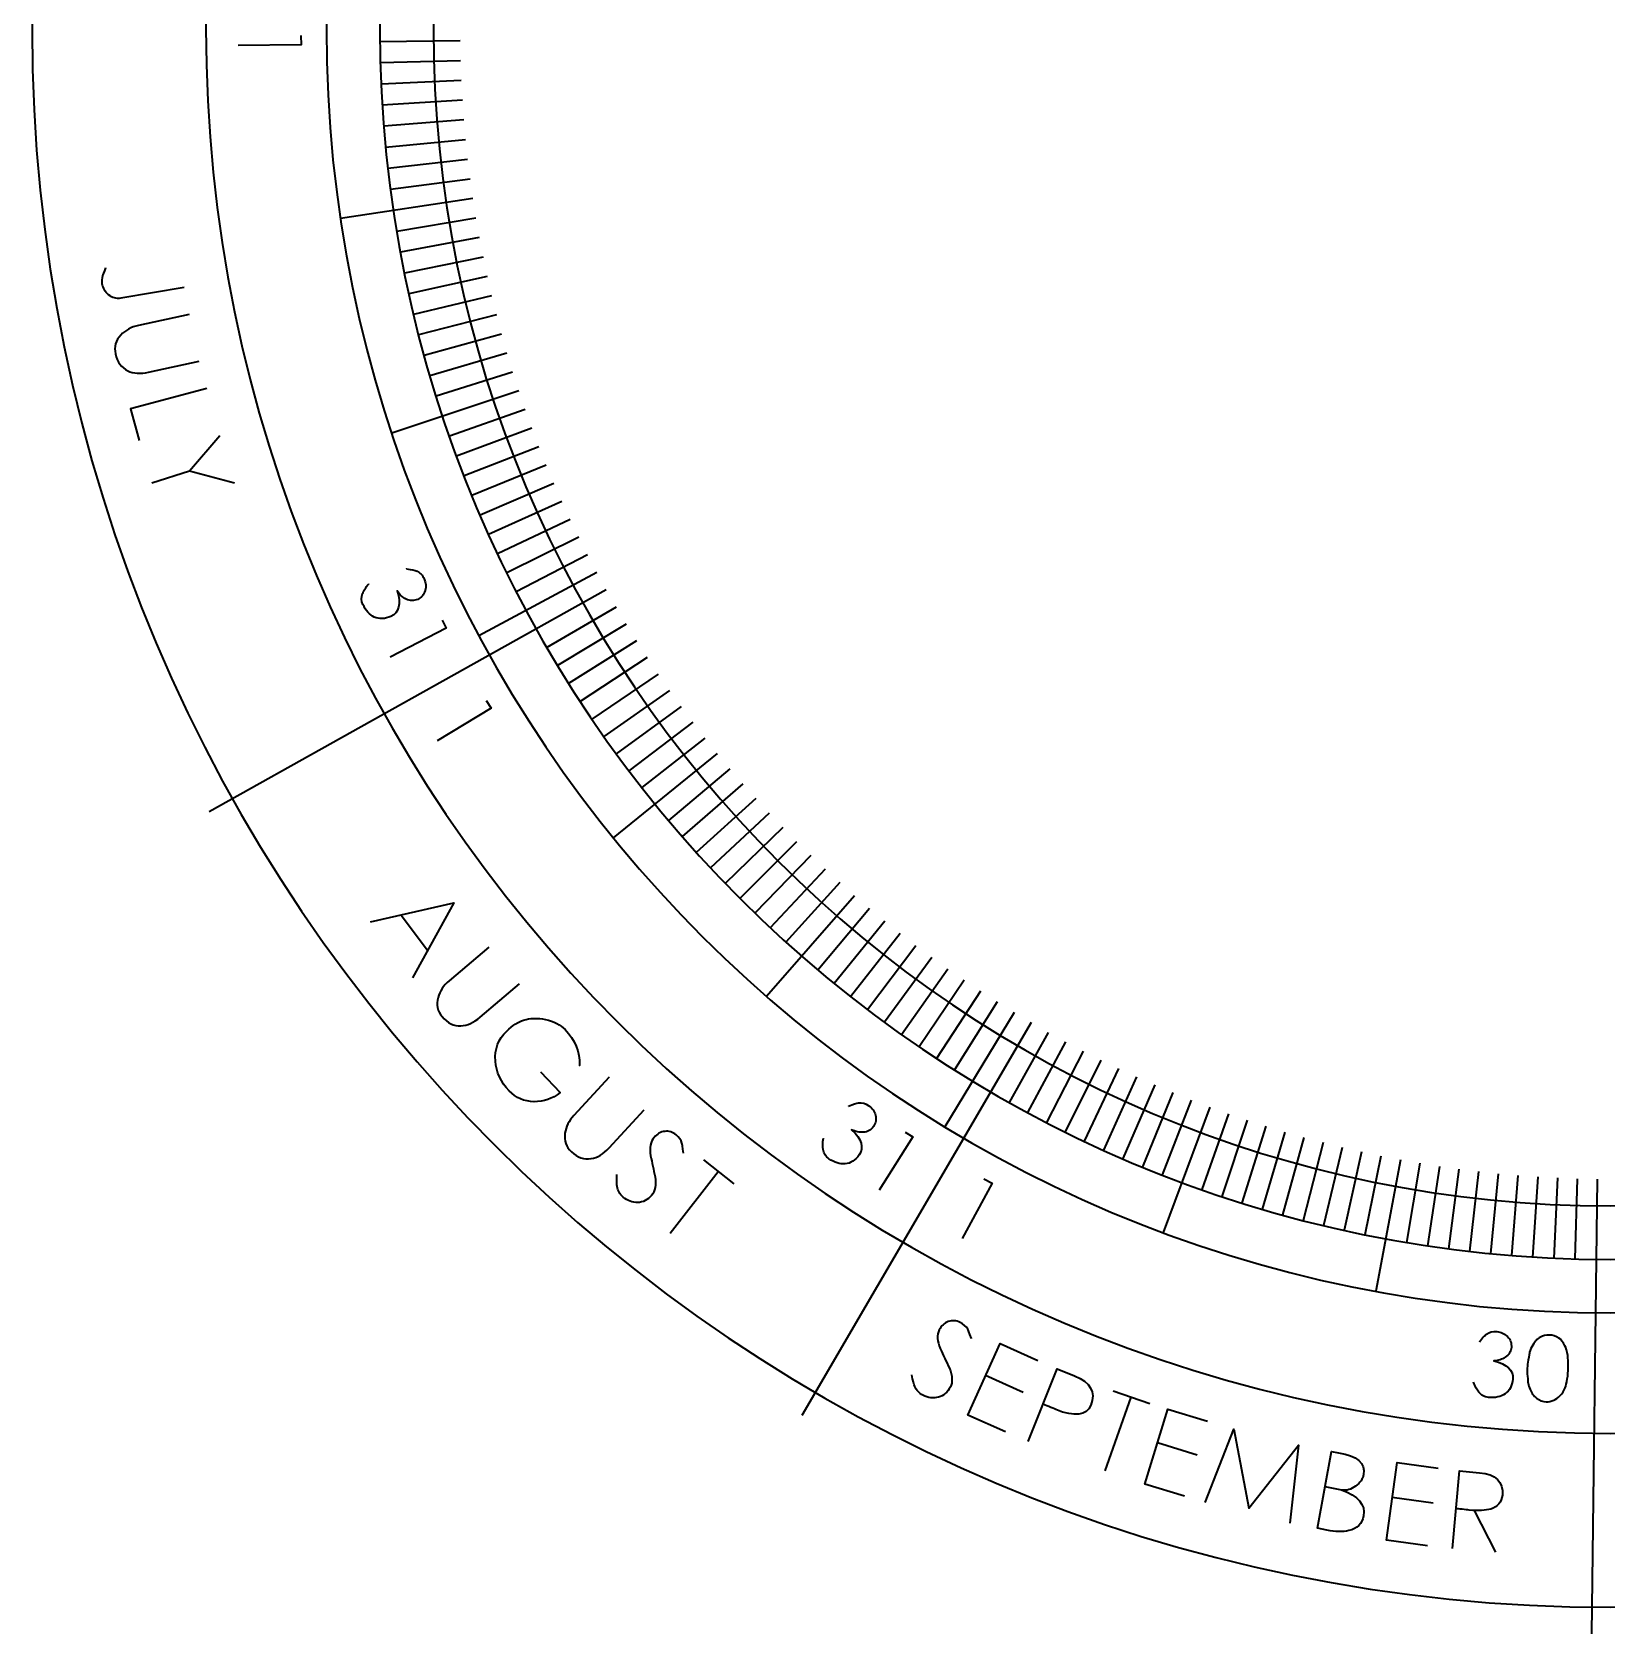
# Model space of a CAD drawing. Header units: inches. Extents: x 1 to 7, y 1 to 7.
# Drawn here: x 1.05 to 3.993, y 1 to 3.994 of the extents above; entities that cross this region are included whole.
import ezdxf

# ---------------------------------------------------------------- set-up
doc = ezdxf.new("R2010")
doc.units = ezdxf.units.IN
doc.header["$MEASUREMENT"] = 0
doc.layers.add('Layer 1', color=7, linetype='Continuous')

# ---------------------------------------------------------------- blocks, each defined once
blk = doc.blocks.new('block 40')
at = {"layer": 'Layer 1', "color": 1, "lineweight": 35, "true_color": 0xff0000}
blk.add_lwpolyline([(1.5525, 3.9871), (1.5527, 3.9699), (1.435, 3.9686)], dxfattribs=at)
blk = doc.blocks.new('block 39')
at = {"layer": 'Layer 1'}
blk.add_blockref('block 40', (0, 0), dxfattribs=at)
blk = doc.blocks.new('block 42')
at = {"layer": 'Layer 1', "color": 1, "lineweight": 35, "true_color": 0xff0000}
blk.add_lwpolyline([(1.8162, 2.8948), (1.8241, 2.8795), (1.7194, 2.8257)], dxfattribs=at)
blk = doc.blocks.new('block 41')
at = {"layer": 'Layer 1'}
blk.add_blockref('block 42', (0, 0), dxfattribs=at)
blk = doc.blocks.new('block 44')
at = {"layer": 'Layer 1', "color": 1, "lineweight": 35, "true_color": 0xff0000}
blk.add_open_spline([(1.7499, 2.9904), (1.7499, 2.9904), (1.7499, 2.9904), (1.7499, 2.9904), (1.7592, 2.9891), (1.7656, 2.9877), (1.7694, 2.986), (1.7694, 2.986), (1.7694, 2.986), (1.7694, 2.986), (1.7694, 2.986), (1.7694, 2.986), (1.7694, 2.986), (1.7752, 2.9833), (1.7797, 2.9785), (1.7829, 2.9716), (1.7829, 2.9716), (1.7829, 2.9716), (1.7829, 2.9716), (1.7829, 2.9716), (1.7829, 2.9716), (1.7829, 2.9716), (1.7862, 2.9645), (1.7867, 2.9573), (1.7846, 2.9499), (1.7846, 2.9499), (1.7846, 2.9499), (1.7846, 2.9499), (1.7846, 2.9499), (1.7846, 2.9499), (1.7846, 2.9499), (1.7823, 2.9422), (1.7777, 2.9368), (1.7707, 2.9335), (1.7707, 2.9335), (1.7707, 2.9335), (1.7707, 2.9335), (1.7707, 2.9335), (1.7707, 2.9335), (1.7707, 2.9335), (1.7636, 2.9302), (1.7564, 2.9304), (1.749, 2.9341), (1.749, 2.9341), (1.749, 2.9341), (1.749, 2.9341), (1.749, 2.9341), (1.749, 2.9341), (1.749, 2.9341), (1.7425, 2.9372), (1.7371, 2.9423), (1.7326, 2.9493), (1.7326, 2.9493), (1.7326, 2.9493), (1.7326, 2.9493), (1.7326, 2.9493), (1.7326, 2.9493), (1.7326, 2.9493), (1.7396, 2.9245), (1.7356, 2.9086), (1.7207, 2.9017), (1.7207, 2.9017), (1.7207, 2.9017), (1.7207, 2.9017), (1.7207, 2.9017), (1.7207, 2.9017), (1.7207, 2.9017), (1.7094, 2.8964), (1.6989, 2.896), (1.6895, 2.9005), (1.6895, 2.9005), (1.6895, 2.9005), (1.6895, 2.9005), (1.6895, 2.9005), (1.6895, 2.9005), (1.6895, 2.9005), (1.6807, 2.9046), (1.6736, 2.9125), (1.6683, 2.924), (1.6683, 2.924), (1.6683, 2.924), (1.6683, 2.924), (1.6683, 2.924), (1.6683, 2.924), (1.6683, 2.924), (1.6652, 2.9305), (1.6651, 2.9374), (1.6678, 2.9447), (1.6678, 2.9447), (1.6678, 2.9447), (1.6678, 2.9447), (1.6678, 2.9447), (1.6678, 2.9447), (1.6678, 2.9447), (1.6697, 2.9495), (1.6734, 2.9555), (1.6791, 2.9626), (1.6791, 2.9626), (1.6791, 2.9626), (1.6791, 2.9626)], degree=3, knots=[0, 0, 0, 0, 1, 1, 1, 2, 2, 2, 3, 3, 3, 4, 4, 4, 5, 5, 5, 6, 6, 6, 7, 7, 7, 8, 8, 8, 9, 9, 9, 10, 10, 10, 11, 11, 11, 12, 12, 12, 13, 13, 13, 14, 14, 14, 15, 15, 15, 16, 16, 16, 17, 17, 17, 18, 18, 18, 19, 19, 19, 20, 20, 20, 21, 21, 21, 22, 22, 22, 23, 23, 23, 24, 24, 24, 25, 25, 25, 26, 26, 26, 27, 27, 27, 28, 28, 28, 29, 29, 29, 30, 30, 30, 31, 31, 31, 32, 32, 32, 33, 33, 33, 33], dxfattribs=at)
blk = doc.blocks.new('block 43')
at = {"layer": 'Layer 1'}
blk.add_blockref('block 44', (0, 0), dxfattribs=at)
blk = doc.blocks.new('block 46')
at = {"layer": 'Layer 1', "color": 1, "lineweight": 35, "true_color": 0xff0000}
blk.add_lwpolyline([(1.8989, 2.7447), (1.9078, 2.73), (1.8071, 2.669)], dxfattribs=at)
blk = doc.blocks.new('block 45')
at = {"layer": 'Layer 1'}
blk.add_blockref('block 46', (0, 0), dxfattribs=at)
blk = doc.blocks.new('block 48')
at = {"layer": 'Layer 1', "color": 1, "lineweight": 35, "true_color": 0xff0000}
blk.add_lwpolyline([(2.6813, 1.9381), (2.6958, 1.9289), (2.633, 1.8294)], dxfattribs=at)
blk = doc.blocks.new('block 47')
at = {"layer": 'Layer 1'}
blk.add_blockref('block 48', (0, 0), dxfattribs=at)
blk = doc.blocks.new('block 50')
at = {"layer": 'Layer 1', "color": 1, "lineweight": 35, "true_color": 0xff0000}
blk.add_open_spline([(2.5756, 1.9867), (2.5756, 1.9867), (2.5756, 1.9867), (2.5756, 1.9867), (2.5842, 1.9904), (2.5905, 1.9924), (2.5946, 1.9928), (2.5946, 1.9928), (2.5946, 1.9928), (2.5946, 1.9928), (2.5946, 1.9928), (2.5946, 1.9928), (2.5946, 1.9928), (2.601, 1.9935), (2.6073, 1.9916), (2.6136, 1.9873), (2.6136, 1.9873), (2.6136, 1.9873), (2.6136, 1.9873), (2.6136, 1.9873), (2.6136, 1.9873), (2.6136, 1.9873), (2.62, 1.9829), (2.6242, 1.9769), (2.626, 1.9694), (2.626, 1.9694), (2.626, 1.9694), (2.626, 1.9694), (2.626, 1.9694), (2.626, 1.9694), (2.626, 1.9694), (2.628, 1.9617), (2.6268, 1.9546), (2.6224, 1.9483), (2.6224, 1.9483), (2.6224, 1.9483), (2.6224, 1.9483), (2.6224, 1.9483), (2.6224, 1.9483), (2.6224, 1.9483), (2.618, 1.9419), (2.6117, 1.9384), (2.6035, 1.9378), (2.6035, 1.9378), (2.6035, 1.9378), (2.6035, 1.9378), (2.6035, 1.9378), (2.6035, 1.9378), (2.6035, 1.9378), (2.5963, 1.9372), (2.589, 1.9387), (2.5816, 1.9425), (2.5816, 1.9425), (2.5816, 1.9425), (2.5816, 1.9425), (2.5816, 1.9425), (2.5816, 1.9425), (2.5816, 1.9425), (2.6003, 1.9247), (2.6049, 1.909), (2.5956, 1.8955), (2.5956, 1.8955), (2.5956, 1.8955), (2.5956, 1.8955), (2.5956, 1.8955), (2.5956, 1.8955), (2.5956, 1.8955), (2.5885, 1.8852), (2.5797, 1.8795), (2.5693, 1.8786), (2.5693, 1.8786), (2.5693, 1.8786), (2.5693, 1.8786), (2.5693, 1.8786), (2.5693, 1.8786), (2.5693, 1.8786), (2.5596, 1.8777), (2.5495, 1.8808), (2.5391, 1.888), (2.5391, 1.888), (2.5391, 1.888), (2.5391, 1.888), (2.5391, 1.888), (2.5391, 1.888), (2.5391, 1.888), (2.5331, 1.8921), (2.5295, 1.898), (2.5282, 1.9056), (2.5282, 1.9056), (2.5282, 1.9056), (2.5282, 1.9056), (2.5282, 1.9056), (2.5282, 1.9056), (2.5282, 1.9056), (2.5273, 1.9107), (2.5275, 1.9178), (2.5287, 1.9268), (2.5287, 1.9268), (2.5287, 1.9268), (2.5287, 1.9268)], degree=3, knots=[0, 0, 0, 0, 1, 1, 1, 2, 2, 2, 3, 3, 3, 4, 4, 4, 5, 5, 5, 6, 6, 6, 7, 7, 7, 8, 8, 8, 9, 9, 9, 10, 10, 10, 11, 11, 11, 12, 12, 12, 13, 13, 13, 14, 14, 14, 15, 15, 15, 16, 16, 16, 17, 17, 17, 18, 18, 18, 19, 19, 19, 20, 20, 20, 21, 21, 21, 22, 22, 22, 23, 23, 23, 24, 24, 24, 25, 25, 25, 26, 26, 26, 27, 27, 27, 28, 28, 28, 29, 29, 29, 30, 30, 30, 31, 31, 31, 32, 32, 32, 33, 33, 33, 33], dxfattribs=at)
blk = doc.blocks.new('block 49')
at = {"layer": 'Layer 1'}
blk.add_blockref('block 50', (0, 0), dxfattribs=at)
blk = doc.blocks.new('block 52')
at = {"layer": 'Layer 1', "color": 1, "lineweight": 35, "true_color": 0xff0000}
blk.add_lwpolyline([(2.8288, 1.8509), (2.844, 1.8427), (2.7883, 1.739)], dxfattribs=at)
blk = doc.blocks.new('block 51')
at = {"layer": 'Layer 1'}
blk.add_blockref('block 52', (0, 0), dxfattribs=at)
blk = doc.blocks.new('block 54')
at = {"layer": 'Layer 1', "color": 1, "lineweight": 35, "true_color": 0xff0000}
blk.add_open_spline([(3.8611, 1.4411), (3.8611, 1.4411), (3.8611, 1.4411), (3.8611, 1.4411), (3.8566, 1.4443), (3.8527, 1.4496), (3.8492, 1.457), (3.8492, 1.457), (3.8492, 1.457), (3.8492, 1.457), (3.8492, 1.457), (3.8492, 1.457), (3.8492, 1.457), (3.8474, 1.4609), (3.8461, 1.4649), (3.8456, 1.4691), (3.8456, 1.4691), (3.8456, 1.4691), (3.8456, 1.4691), (3.8456, 1.4691), (3.8456, 1.4691), (3.8456, 1.4691), (3.8454, 1.4698), (3.8451, 1.4741), (3.8444, 1.4819), (3.8444, 1.4819), (3.8444, 1.4819), (3.8444, 1.4819), (3.8444, 1.4819), (3.8444, 1.4819), (3.8444, 1.4819), (3.8436, 1.4918), (3.8441, 1.5018), (3.8458, 1.5119), (3.8458, 1.5119), (3.8458, 1.5119), (3.8458, 1.5119), (3.8458, 1.5119), (3.8458, 1.5119), (3.8458, 1.5119), (3.8473, 1.5205), (3.8483, 1.5254), (3.8485, 1.5266), (3.8485, 1.5266), (3.8485, 1.5266), (3.8485, 1.5266), (3.8485, 1.5266), (3.8485, 1.5266), (3.8485, 1.5266), (3.8498, 1.5314), (3.8517, 1.5359), (3.8545, 1.5401), (3.8545, 1.5401), (3.8545, 1.5401), (3.8545, 1.5401), (3.8545, 1.5401), (3.8545, 1.5401), (3.8545, 1.5401), (3.8571, 1.5442), (3.8591, 1.547), (3.8604, 1.5486), (3.8604, 1.5486), (3.8604, 1.5486), (3.8604, 1.5486), (3.8604, 1.5486), (3.8604, 1.5486), (3.8604, 1.5486), (3.8627, 1.5511), (3.8654, 1.5532), (3.8685, 1.5548), (3.8685, 1.5548), (3.8685, 1.5548), (3.8685, 1.5548), (3.8685, 1.5548), (3.8685, 1.5548), (3.8685, 1.5548), (3.8735, 1.5574), (3.8789, 1.5587), (3.8846, 1.5587), (3.8846, 1.5587), (3.8846, 1.5587), (3.8846, 1.5587), (3.8846, 1.5587), (3.8846, 1.5587), (3.8846, 1.5587), (3.8916, 1.5586), (3.8978, 1.5568), (3.9031, 1.5532), (3.9031, 1.5532), (3.9031, 1.5532), (3.9031, 1.5532), (3.9031, 1.5532), (3.9031, 1.5532), (3.9031, 1.5532), (3.907, 1.5505), (3.9108, 1.5456), (3.9144, 1.5386), (3.9144, 1.5386), (3.9144, 1.5386), (3.9144, 1.5386), (3.9144, 1.5386), (3.9144, 1.5386), (3.9144, 1.5386), (3.9164, 1.5347), (3.9181, 1.5286), (3.9196, 1.5204), (3.9196, 1.5204), (3.9196, 1.5204), (3.9196, 1.5204), (3.9196, 1.5204), (3.9196, 1.5204), (3.9196, 1.5204), (3.9204, 1.5157), (3.9207, 1.5085), (3.9206, 1.499), (3.9206, 1.499), (3.9206, 1.499), (3.9206, 1.499), (3.9206, 1.499), (3.9206, 1.499), (3.9206, 1.499), (3.9205, 1.4902), (3.9199, 1.4829), (3.9189, 1.4771), (3.9189, 1.4771), (3.9189, 1.4771), (3.9189, 1.4771), (3.9189, 1.4771), (3.9189, 1.4771), (3.9189, 1.4771), (3.9175, 1.4693), (3.9162, 1.4636), (3.9149, 1.4602), (3.9149, 1.4602), (3.9149, 1.4602), (3.9149, 1.4602), (3.9149, 1.4602), (3.9149, 1.4602), (3.9149, 1.4602), (3.9129, 1.455), (3.9098, 1.4501), (3.9054, 1.4457), (3.9054, 1.4457), (3.9054, 1.4457), (3.9054, 1.4457), (3.9054, 1.4457), (3.9054, 1.4457), (3.9054, 1.4457), (3.9013, 1.4415), (3.8974, 1.4385), (3.8937, 1.4369), (3.8937, 1.4369), (3.8937, 1.4369), (3.8937, 1.4369), (3.8937, 1.4369), (3.8937, 1.4369), (3.8937, 1.4369), (3.8888, 1.4348), (3.8841, 1.4338), (3.8794, 1.434), (3.8794, 1.434), (3.8794, 1.434), (3.8794, 1.434), (3.8794, 1.434), (3.8794, 1.434), (3.8794, 1.434), (3.8734, 1.4343), (3.8673, 1.4367), (3.8611, 1.4411)], degree=3, knots=[0, 0, 0, 0, 1, 1, 1, 2, 2, 2, 3, 3, 3, 4, 4, 4, 5, 5, 5, 6, 6, 6, 7, 7, 7, 8, 8, 8, 9, 9, 9, 10, 10, 10, 11, 11, 11, 12, 12, 12, 13, 13, 13, 14, 14, 14, 15, 15, 15, 16, 16, 16, 17, 17, 17, 18, 18, 18, 19, 19, 19, 20, 20, 20, 21, 21, 21, 22, 22, 22, 23, 23, 23, 24, 24, 24, 25, 25, 25, 26, 26, 26, 27, 27, 27, 28, 28, 28, 29, 29, 29, 30, 30, 30, 31, 31, 31, 32, 32, 32, 33, 33, 33, 34, 34, 34, 35, 35, 35, 36, 36, 36, 37, 37, 37, 38, 38, 38, 39, 39, 39, 40, 40, 40, 41, 41, 41, 42, 42, 42, 43, 43, 43, 44, 44, 44, 45, 45, 45, 46, 46, 46, 47, 47, 47, 48, 48, 48, 49, 49, 49, 50, 50, 50, 51, 51, 51, 52, 52, 52, 53, 53, 53, 54, 54, 54, 55, 55, 55, 56, 56, 56, 56], dxfattribs=at)
blk = doc.blocks.new('block 53')
at = {"layer": 'Layer 1'}
blk.add_blockref('block 54', (0, 0), dxfattribs=at)
blk = doc.blocks.new('block 56')
at = {"layer": 'Layer 1', "color": 1, "lineweight": 35, "true_color": 0xff0000}
blk.add_open_spline([(3.7547, 1.546), (3.7547, 1.546), (3.7547, 1.546), (3.7547, 1.546), (3.7603, 1.5534), (3.7648, 1.5583), (3.7682, 1.5607), (3.7682, 1.5607), (3.7682, 1.5607), (3.7682, 1.5607), (3.7682, 1.5607), (3.7682, 1.5607), (3.7682, 1.5607), (3.7734, 1.5644), (3.7798, 1.566), (3.7874, 1.5653), (3.7874, 1.5653), (3.7874, 1.5653), (3.7874, 1.5653), (3.7874, 1.5653), (3.7874, 1.5653), (3.7874, 1.5653), (3.7951, 1.5646), (3.8017, 1.5615), (3.807, 1.5559), (3.807, 1.5559), (3.807, 1.5559), (3.807, 1.5559), (3.807, 1.5559), (3.807, 1.5559), (3.807, 1.5559), (3.8125, 1.5501), (3.815, 1.5434), (3.8143, 1.5357), (3.8143, 1.5357), (3.8143, 1.5357), (3.8143, 1.5357), (3.8143, 1.5357), (3.8143, 1.5357), (3.8143, 1.5357), (3.8136, 1.528), (3.8099, 1.5218), (3.803, 1.5172), (3.803, 1.5172), (3.803, 1.5172), (3.803, 1.5172), (3.803, 1.5172), (3.803, 1.5172), (3.803, 1.5172), (3.7971, 1.5131), (3.79, 1.5109), (3.7817, 1.5106), (3.7817, 1.5106), (3.7817, 1.5106), (3.7817, 1.5106), (3.7817, 1.5106), (3.7817, 1.5106), (3.7817, 1.5106), (3.8067, 1.5043), (3.8184, 1.4929), (3.817, 1.4765), (3.817, 1.4765), (3.817, 1.4765), (3.817, 1.4765), (3.817, 1.4765), (3.817, 1.4765), (3.817, 1.4765), (3.8159, 1.464), (3.8111, 1.4548), (3.8025, 1.4488), (3.8025, 1.4488), (3.8025, 1.4488), (3.8025, 1.4488), (3.8025, 1.4488), (3.8025, 1.4488), (3.8025, 1.4488), (3.7945, 1.4433), (3.7842, 1.4411), (3.7715, 1.4422), (3.7715, 1.4422), (3.7715, 1.4422), (3.7715, 1.4422), (3.7715, 1.4422), (3.7715, 1.4422), (3.7715, 1.4422), (3.7643, 1.4428), (3.7583, 1.4461), (3.7534, 1.4521), (3.7534, 1.4521), (3.7534, 1.4521), (3.7534, 1.4521), (3.7534, 1.4521), (3.7534, 1.4521), (3.7534, 1.4521), (3.7501, 1.4561), (3.7468, 1.4623), (3.7434, 1.4708), (3.7434, 1.4708), (3.7434, 1.4708), (3.7434, 1.4708)], degree=3, knots=[0, 0, 0, 0, 1, 1, 1, 2, 2, 2, 3, 3, 3, 4, 4, 4, 5, 5, 5, 6, 6, 6, 7, 7, 7, 8, 8, 8, 9, 9, 9, 10, 10, 10, 11, 11, 11, 12, 12, 12, 13, 13, 13, 14, 14, 14, 15, 15, 15, 16, 16, 16, 17, 17, 17, 18, 18, 18, 19, 19, 19, 20, 20, 20, 21, 21, 21, 22, 22, 22, 23, 23, 23, 24, 24, 24, 25, 25, 25, 26, 26, 26, 27, 27, 27, 28, 28, 28, 29, 29, 29, 30, 30, 30, 31, 31, 31, 32, 32, 32, 33, 33, 33, 33], dxfattribs=at)
blk = doc.blocks.new('block 55')
at = {"layer": 'Layer 1'}
blk.add_blockref('block 56', (0, 0), dxfattribs=at)
blk = doc.blocks.new('block 140')
at = {"layer": 'Layer 1', "color": 1, "lineweight": 35, "true_color": 0xff0000}
blk.add_open_spline([(1.334, 3.5164), (1.334, 3.5164), (1.216, 3.4963), (1.216, 3.4963), (1.216, 3.4963), (1.216, 3.4963), (1.216, 3.4963), (1.2075, 3.4948), (1.1999, 3.4969), (1.1931, 3.5026), (1.1931, 3.5026), (1.1931, 3.5026), (1.1931, 3.5026), (1.1931, 3.5026), (1.1931, 3.5026), (1.1931, 3.5026), (1.1867, 3.5079), (1.1828, 3.5148), (1.1813, 3.5232), (1.1813, 3.5232), (1.1813, 3.5232), (1.1813, 3.5232), (1.1813, 3.5232), (1.1813, 3.5232), (1.1813, 3.5232), (1.1805, 3.5279), (1.1809, 3.533), (1.1826, 3.5385), (1.1826, 3.5385), (1.1826, 3.5385), (1.1826, 3.5385), (1.1826, 3.5385), (1.1826, 3.5385), (1.1826, 3.5385), (1.1829, 3.5396), (1.1847, 3.5444), (1.188, 3.553), (1.188, 3.553), (1.188, 3.553), (1.188, 3.553)], degree=3, knots=[0, 0, 0, 0, 1, 1, 1, 2, 2, 2, 3, 3, 3, 4, 4, 4, 5, 5, 5, 6, 6, 6, 7, 7, 7, 8, 8, 8, 9, 9, 9, 10, 10, 10, 11, 11, 11, 12, 12, 12, 13, 13, 13, 13], dxfattribs=at)
blk = doc.blocks.new('block 139')
at = {"layer": 'Layer 1'}
blk.add_blockref('block 140', (0, 0), dxfattribs=at)
blk = doc.blocks.new('block 142')
at = {"layer": 'Layer 1', "color": 1, "lineweight": 35, "true_color": 0xff0000}
blk.add_open_spline([(1.3434, 3.4658), (1.3434, 3.4658), (1.2488, 3.4452), (1.2488, 3.4452), (1.2488, 3.4452), (1.2488, 3.4452), (1.2488, 3.4452), (1.2351, 3.4422), (1.2241, 3.4363), (1.2158, 3.4274), (1.2158, 3.4274), (1.2158, 3.4274), (1.2158, 3.4274), (1.2158, 3.4274), (1.2158, 3.4274), (1.2158, 3.4274), (1.2063, 3.4173), (1.203, 3.4055), (1.2059, 3.3921), (1.2059, 3.3921), (1.2059, 3.3921), (1.2059, 3.3921), (1.2059, 3.3921), (1.2059, 3.3921), (1.2059, 3.3921), (1.2092, 3.3769), (1.2168, 3.3664), (1.2288, 3.3606), (1.2288, 3.3606), (1.2288, 3.3606), (1.2288, 3.3606), (1.2288, 3.3606), (1.2288, 3.3606), (1.2288, 3.3606), (1.2395, 3.3554), (1.2526, 3.3545), (1.2679, 3.3578), (1.2679, 3.3578), (1.2679, 3.3578), (1.2679, 3.3578), (1.2679, 3.3578), (1.3625, 3.3785), (1.3625, 3.3785)], degree=3, knots=[0, 0, 0, 0, 1, 1, 1, 2, 2, 2, 3, 3, 3, 4, 4, 4, 5, 5, 5, 6, 6, 6, 7, 7, 7, 8, 8, 8, 9, 9, 9, 10, 10, 10, 11, 11, 11, 12, 12, 12, 13, 13, 13, 14, 14, 14, 14], dxfattribs=at)
blk = doc.blocks.new('block 141')
at = {"layer": 'Layer 1'}
blk.add_blockref('block 142', (0, 0), dxfattribs=at)
blk = doc.blocks.new('block 144')
at = {"layer": 'Layer 1', "color": 1, "lineweight": 35, "true_color": 0xff0000}
blk.add_lwpolyline([(1.3767, 3.3275), (1.2342, 3.2896), (1.2501, 3.2304)], dxfattribs=at)
blk = doc.blocks.new('block 143')
at = {"layer": 'Layer 1'}
blk.add_blockref('block 144', (0, 0), dxfattribs=at)
blk = doc.blocks.new('block 146')
at = {"layer": 'Layer 1', "color": 1, "lineweight": 35, "true_color": 0xff0000}
for points in [[(1.4007, 3.2391), (1.3445, 3.1727), (1.2738, 3.1507)], [(1.4282, 3.1507), (1.3445, 3.1727)]]:
    blk.add_lwpolyline(points, dxfattribs=at)
blk = doc.blocks.new('block 145')
at = {"layer": 'Layer 1'}
blk.add_blockref('block 146', (0, 0), dxfattribs=at)
blk = doc.blocks.new('block 148')
at = {"layer": 'Layer 1', "color": 1, "lineweight": 35, "true_color": 0xff0000}
for points in [[(1.6825, 2.3306), (1.8381, 2.3665), (1.7611, 2.2265)], [(1.7396, 2.3434), (1.789, 2.2777)]]:
    blk.add_lwpolyline(points, dxfattribs=at)
blk = doc.blocks.new('block 147')
at = {"layer": 'Layer 1'}
blk.add_blockref('block 148', (0, 0), dxfattribs=at)
blk = doc.blocks.new('block 150')
at = {"layer": 'Layer 1', "color": 1, "lineweight": 35, "true_color": 0xff0000}
blk.add_open_spline([(1.9034, 2.2833), (1.9034, 2.2833), (1.8295, 2.2207), (1.8295, 2.2207), (1.8295, 2.2207), (1.8295, 2.2207), (1.8295, 2.2207), (1.8188, 2.2117), (1.8119, 2.2013), (1.8087, 2.1896), (1.8087, 2.1896), (1.8087, 2.1896), (1.8087, 2.1896), (1.8087, 2.1896), (1.8087, 2.1896), (1.8087, 2.1896), (1.805, 2.1761), (1.8076, 2.1642), (1.8164, 2.1538), (1.8164, 2.1538), (1.8164, 2.1538), (1.8164, 2.1538), (1.8164, 2.1538), (1.8164, 2.1538), (1.8164, 2.1538), (1.8265, 2.1419), (1.8382, 2.1362), (1.8514, 2.1366), (1.8514, 2.1366), (1.8514, 2.1366), (1.8514, 2.1366), (1.8514, 2.1366), (1.8514, 2.1366), (1.8514, 2.1366), (1.8634, 2.1371), (1.8753, 2.1424), (1.8873, 2.1525), (1.8873, 2.1525), (1.8873, 2.1525), (1.8873, 2.1525), (1.8873, 2.1525), (1.9612, 2.215), (1.9612, 2.215)], degree=3, knots=[0, 0, 0, 0, 1, 1, 1, 2, 2, 2, 3, 3, 3, 4, 4, 4, 5, 5, 5, 6, 6, 6, 7, 7, 7, 8, 8, 8, 9, 9, 9, 10, 10, 10, 11, 11, 11, 12, 12, 12, 13, 13, 13, 14, 14, 14, 14], dxfattribs=at)
blk = doc.blocks.new('block 149')
at = {"layer": 'Layer 1'}
blk.add_blockref('block 150', (0, 0), dxfattribs=at)
blk = doc.blocks.new('block 152')
at = {"layer": 'Layer 1', "color": 1, "lineweight": 35, "true_color": 0xff0000}
blk.add_open_spline([(1.9999, 2.0503), (1.9999, 2.0503), (2.0368, 2.0117), (2.0368, 2.0117), (2.0368, 2.0117), (2.0368, 2.0117), (2.0368, 2.0117), (2.0221, 2.0001), (2.0059, 1.9945), (1.9882, 1.9947), (1.9882, 1.9947), (1.9882, 1.9947), (1.9882, 1.9947), (1.9882, 1.9947), (1.9882, 1.9947), (1.9882, 1.9947), (1.9698, 1.995), (1.9542, 2.0018), (1.9414, 2.0152), (1.9414, 2.0152), (1.9414, 2.0152), (1.9414, 2.0152), (1.9414, 2.0152), (1.9414, 2.0152), (1.9414, 2.0152), (1.926, 2.0313), (1.9175, 2.0498), (1.9159, 2.0708), (1.9159, 2.0708), (1.9159, 2.0708), (1.9159, 2.0708), (1.9159, 2.0708), (1.9159, 2.0708), (1.9159, 2.0708), (1.9143, 2.0931), (1.9214, 2.1118), (1.9371, 2.1268), (1.9371, 2.1268), (1.9371, 2.1268), (1.9371, 2.1268), (1.9371, 2.1268), (1.9371, 2.1268), (1.9371, 2.1268), (1.9479, 2.1372), (1.9584, 2.144), (1.9684, 2.1472), (1.9684, 2.1472), (1.9684, 2.1472), (1.9684, 2.1472), (1.9684, 2.1472), (1.9684, 2.1472), (1.9684, 2.1472), (1.9809, 2.1512), (1.9947, 2.1517), (2.0097, 2.1484), (2.0097, 2.1484), (2.0097, 2.1484), (2.0097, 2.1484), (2.0097, 2.1484), (2.0097, 2.1484), (2.0097, 2.1484), (2.0251, 2.1451), (2.0373, 2.1388), (2.0461, 2.1296), (2.0461, 2.1296), (2.0461, 2.1296), (2.0461, 2.1296), (2.0461, 2.1296), (2.0461, 2.1296), (2.0461, 2.1296), (2.0644, 2.1105), (2.0735, 2.0882), (2.0733, 2.0627), (2.0733, 2.0627), (2.0733, 2.0627), (2.0733, 2.0627)], degree=3, knots=[0, 0, 0, 0, 1, 1, 1, 2, 2, 2, 3, 3, 3, 4, 4, 4, 5, 5, 5, 6, 6, 6, 7, 7, 7, 8, 8, 8, 9, 9, 9, 10, 10, 10, 11, 11, 11, 12, 12, 12, 13, 13, 13, 14, 14, 14, 15, 15, 15, 16, 16, 16, 17, 17, 17, 18, 18, 18, 19, 19, 19, 20, 20, 20, 21, 21, 21, 22, 22, 22, 23, 23, 23, 24, 24, 24, 25, 25, 25, 25], dxfattribs=at)
blk = doc.blocks.new('block 151')
at = {"layer": 'Layer 1'}
blk.add_blockref('block 152', (0, 0), dxfattribs=at)
blk = doc.blocks.new('block 154')
at = {"layer": 'Layer 1', "color": 1, "lineweight": 35, "true_color": 0xff0000}
blk.add_open_spline([(2.1284, 2.0404), (2.1284, 2.0404), (2.0627, 1.9693), (2.0627, 1.9693), (2.0627, 1.9693), (2.0627, 1.9693), (2.0627, 1.9693), (2.0532, 1.959), (2.0476, 1.9478), (2.0459, 1.9358), (2.0459, 1.9358), (2.0459, 1.9358), (2.0459, 1.9358), (2.0459, 1.9358), (2.0459, 1.9358), (2.0459, 1.9358), (2.0439, 1.922), (2.0479, 1.9105), (2.0579, 1.9012), (2.0579, 1.9012), (2.0579, 1.9012), (2.0579, 1.9012), (2.0579, 1.9012), (2.0579, 1.9012), (2.0579, 1.9012), (2.0693, 1.8907), (2.0816, 1.8864), (2.0947, 1.8885), (2.0947, 1.8885), (2.0947, 1.8885), (2.0947, 1.8885), (2.0947, 1.8885), (2.0947, 1.8885), (2.0947, 1.8885), (2.1065, 1.8904), (2.1178, 1.8971), (2.1284, 1.9086), (2.1284, 1.9086), (2.1284, 1.9086), (2.1284, 1.9086), (2.1284, 1.9086), (2.1941, 1.9797), (2.1941, 1.9797)], degree=3, knots=[0, 0, 0, 0, 1, 1, 1, 2, 2, 2, 3, 3, 3, 4, 4, 4, 5, 5, 5, 6, 6, 6, 7, 7, 7, 8, 8, 8, 9, 9, 9, 10, 10, 10, 11, 11, 11, 12, 12, 12, 13, 13, 13, 14, 14, 14, 14], dxfattribs=at)
blk = doc.blocks.new('block 153')
at = {"layer": 'Layer 1'}
blk.add_blockref('block 154', (0, 0), dxfattribs=at)
blk = doc.blocks.new('block 156')
at = {"layer": 'Layer 1', "color": 1, "lineweight": 35, "true_color": 0xff0000}
blk.add_open_spline([(2.2675, 1.8987), (2.2675, 1.8987), (2.2675, 1.8987), (2.2675, 1.8987), (2.2657, 1.9103), (2.2647, 1.9165), (2.2645, 1.9172), (2.2645, 1.9172), (2.2645, 1.9172), (2.2645, 1.9172), (2.2645, 1.9172), (2.2645, 1.9172), (2.2645, 1.9172), (2.2628, 1.9229), (2.2593, 1.928), (2.2538, 1.9326), (2.2538, 1.9326), (2.2538, 1.9326), (2.2538, 1.9326), (2.2538, 1.9326), (2.2538, 1.9326), (2.2538, 1.9326), (2.2473, 1.9381), (2.2402, 1.9404), (2.2324, 1.9394), (2.2324, 1.9394), (2.2324, 1.9394), (2.2324, 1.9394), (2.2324, 1.9394), (2.2324, 1.9394), (2.2324, 1.9394), (2.2246, 1.9385), (2.218, 1.9347), (2.2124, 1.9282), (2.2124, 1.9282), (2.2124, 1.9282), (2.2124, 1.9282), (2.2124, 1.9282), (2.2124, 1.9282), (2.2124, 1.9282), (2.2058, 1.9203), (2.2037, 1.9089), (2.206, 1.8939), (2.206, 1.8939), (2.206, 1.8939), (2.206, 1.8939), (2.206, 1.8939), (2.206, 1.8939), (2.206, 1.8939), (2.2088, 1.8807), (2.2115, 1.8675), (2.2143, 1.8542), (2.2143, 1.8542), (2.2143, 1.8542), (2.2143, 1.8542), (2.2143, 1.8542), (2.2143, 1.8542), (2.2143, 1.8542), (2.2166, 1.8392), (2.2144, 1.8277), (2.2077, 1.8198), (2.2077, 1.8198), (2.2077, 1.8198), (2.2077, 1.8198), (2.2077, 1.8198), (2.2077, 1.8198), (2.2077, 1.8198), (2.2005, 1.8112), (2.1918, 1.8067), (2.1817, 1.8064), (2.1817, 1.8064), (2.1817, 1.8064), (2.1817, 1.8064), (2.1817, 1.8064), (2.1817, 1.8064), (2.1817, 1.8064), (2.1721, 1.8061), (2.163, 1.8095), (2.1544, 1.8167), (2.1544, 1.8167), (2.1544, 1.8167), (2.1544, 1.8167), (2.1544, 1.8167), (2.1544, 1.8167), (2.1544, 1.8167), (2.1483, 1.8219), (2.1446, 1.8284), (2.1432, 1.8362), (2.1432, 1.8362), (2.1432, 1.8362), (2.1432, 1.8362), (2.1432, 1.8362), (2.1432, 1.8362), (2.1432, 1.8362), (2.1427, 1.8397), (2.1426, 1.8473), (2.1429, 1.8589), (2.1429, 1.8589), (2.1429, 1.8589), (2.1429, 1.8589)], degree=3, knots=[0, 0, 0, 0, 1, 1, 1, 2, 2, 2, 3, 3, 3, 4, 4, 4, 5, 5, 5, 6, 6, 6, 7, 7, 7, 8, 8, 8, 9, 9, 9, 10, 10, 10, 11, 11, 11, 12, 12, 12, 13, 13, 13, 14, 14, 14, 15, 15, 15, 16, 16, 16, 17, 17, 17, 18, 18, 18, 19, 19, 19, 20, 20, 20, 21, 21, 21, 22, 22, 22, 23, 23, 23, 24, 24, 24, 25, 25, 25, 26, 26, 26, 27, 27, 27, 28, 28, 28, 29, 29, 29, 30, 30, 30, 31, 31, 31, 32, 32, 32, 33, 33, 33, 33], dxfattribs=at)
blk = doc.blocks.new('block 155')
at = {"layer": 'Layer 1'}
blk.add_blockref('block 156', (0, 0), dxfattribs=at)
blk = doc.blocks.new('block 158')
at = {"layer": 'Layer 1', "color": 1, "lineweight": 35, "true_color": 0xff0000}
for points in [[(2.3045, 1.8861), (2.3616, 1.8415)], [(2.2426, 1.7494), (2.3324, 1.8643)]]:
    blk.add_lwpolyline(points, dxfattribs=at)
blk = doc.blocks.new('block 157')
at = {"layer": 'Layer 1'}
blk.add_blockref('block 158', (0, 0), dxfattribs=at)
blk = doc.blocks.new('block 160')
at = {"layer": 'Layer 1', "color": 1, "lineweight": 35, "true_color": 0xff0000}
blk.add_open_spline([(2.8057, 1.5524), (2.8057, 1.5524), (2.8057, 1.5524), (2.8057, 1.5524), (2.8012, 1.5633), (2.7988, 1.5691), (2.7984, 1.5697), (2.7984, 1.5697), (2.7984, 1.5697), (2.7984, 1.5697), (2.7984, 1.5697), (2.7984, 1.5697), (2.7984, 1.5697), (2.7955, 1.5749), (2.7908, 1.579), (2.7844, 1.5822), (2.7844, 1.5822), (2.7844, 1.5822), (2.7844, 1.5822), (2.7844, 1.5822), (2.7844, 1.5822), (2.7844, 1.5822), (2.7769, 1.586), (2.7694, 1.5865), (2.7621, 1.5838), (2.7621, 1.5838), (2.7621, 1.5838), (2.7621, 1.5838), (2.7621, 1.5838), (2.7621, 1.5838), (2.7621, 1.5838), (2.7547, 1.5811), (2.7491, 1.5759), (2.7453, 1.5682), (2.7453, 1.5682), (2.7453, 1.5682), (2.7453, 1.5682), (2.7453, 1.5682), (2.7453, 1.5682), (2.7453, 1.5682), (2.7407, 1.559), (2.7412, 1.5474), (2.747, 1.5334), (2.747, 1.5334), (2.747, 1.5334), (2.747, 1.5334), (2.747, 1.5334), (2.747, 1.5334), (2.747, 1.5334), (2.7528, 1.5212), (2.7586, 1.509), (2.7643, 1.4968), (2.7643, 1.4968), (2.7643, 1.4968), (2.7643, 1.4968), (2.7643, 1.4968), (2.7643, 1.4968), (2.7643, 1.4968), (2.7701, 1.4827), (2.7706, 1.471), (2.766, 1.4617), (2.766, 1.4617), (2.766, 1.4617), (2.766, 1.4617), (2.766, 1.4617), (2.766, 1.4617), (2.766, 1.4617), (2.7609, 1.4517), (2.7535, 1.4453), (2.7438, 1.4426), (2.7438, 1.4426), (2.7438, 1.4426), (2.7438, 1.4426), (2.7438, 1.4426), (2.7438, 1.4426), (2.7438, 1.4426), (2.7345, 1.4401), (2.7248, 1.4413), (2.7148, 1.4463), (2.7148, 1.4463), (2.7148, 1.4463), (2.7148, 1.4463), (2.7148, 1.4463), (2.7148, 1.4463), (2.7148, 1.4463), (2.7077, 1.4499), (2.7026, 1.4553), (2.6994, 1.4626), (2.6994, 1.4626), (2.6994, 1.4626), (2.6994, 1.4626), (2.6994, 1.4626), (2.6994, 1.4626), (2.6994, 1.4626), (2.6981, 1.4659), (2.6962, 1.4732), (2.6938, 1.4846), (2.6938, 1.4846), (2.6938, 1.4846), (2.6938, 1.4846)], degree=3, knots=[0, 0, 0, 0, 1, 1, 1, 2, 2, 2, 3, 3, 3, 4, 4, 4, 5, 5, 5, 6, 6, 6, 7, 7, 7, 8, 8, 8, 9, 9, 9, 10, 10, 10, 11, 11, 11, 12, 12, 12, 13, 13, 13, 14, 14, 14, 15, 15, 15, 16, 16, 16, 17, 17, 17, 18, 18, 18, 19, 19, 19, 20, 20, 20, 21, 21, 21, 22, 22, 22, 23, 23, 23, 24, 24, 24, 25, 25, 25, 26, 26, 26, 27, 27, 27, 28, 28, 28, 29, 29, 29, 30, 30, 30, 31, 31, 31, 32, 32, 32, 33, 33, 33, 33], dxfattribs=at)
blk = doc.blocks.new('block 159')
at = {"layer": 'Layer 1'}
blk.add_blockref('block 160', (0, 0), dxfattribs=at)
blk = doc.blocks.new('block 162')
at = {"layer": 'Layer 1', "color": 1, "lineweight": 35, "true_color": 0xff0000}
for points in [[(2.8692, 1.3776), (2.7987, 1.4093), (2.8588, 1.543), (2.9294, 1.5113)], [(2.9023, 1.4511), (2.8317, 1.4829)]]:
    blk.add_lwpolyline(points, dxfattribs=at)
blk = doc.blocks.new('block 161')
at = {"layer": 'Layer 1'}
blk.add_blockref('block 162', (0, 0), dxfattribs=at)
blk = doc.blocks.new('block 164')
at = {"layer": 'Layer 1', "color": 1, "lineweight": 35, "true_color": 0xff0000}
blk.add_open_spline([(2.9116, 1.3598), (2.9116, 1.3598), (2.9654, 1.4954), (2.9654, 1.4954), (2.9654, 1.4954), (2.998, 1.4825), (2.998, 1.4825), (2.998, 1.4825), (2.998, 1.4825), (2.998, 1.4825), (3.028, 1.4705), (3.0381, 1.4522), (3.0284, 1.4276), (3.0284, 1.4276), (3.0284, 1.4276), (3.0284, 1.4276), (3.0284, 1.4276), (3.0284, 1.4276), (3.0284, 1.4276), (3.0206, 1.408), (2.9988, 1.4053), (2.9631, 1.4195), (2.9631, 1.4195), (2.9631, 1.4195), (2.9631, 1.4195), (2.9631, 1.4195), (2.9631, 1.4195), (2.9631, 1.4195), (2.9597, 1.4208), (2.9553, 1.4227), (2.95, 1.425), (2.95, 1.425), (2.95, 1.425), (2.95, 1.425), (2.95, 1.425), (2.95, 1.425), (2.95, 1.425), (2.9446, 1.4273), (2.9411, 1.4288), (2.9393, 1.4295), (2.9393, 1.4295), (2.9393, 1.4295), (2.9393, 1.4295)], degree=3, knots=[0, 0, 0, 0, 1, 1, 1, 2, 2, 2, 3, 3, 3, 4, 4, 4, 5, 5, 5, 6, 6, 6, 7, 7, 7, 8, 8, 8, 9, 9, 9, 10, 10, 10, 11, 11, 11, 12, 12, 12, 13, 13, 13, 14, 14, 14, 14], dxfattribs=at)
blk = doc.blocks.new('block 163')
at = {"layer": 'Layer 1'}
blk.add_blockref('block 164', (0, 0), dxfattribs=at)
blk = doc.blocks.new('block 166')
at = {"layer": 'Layer 1', "color": 1, "lineweight": 35, "true_color": 0xff0000}
for points in [[(3.0556, 1.3052), (3.1038, 1.4429)], [(3.0704, 1.4546), (3.1388, 1.4306)]]:
    blk.add_lwpolyline(points, dxfattribs=at)
blk = doc.blocks.new('block 165')
at = {"layer": 'Layer 1'}
blk.add_blockref('block 166', (0, 0), dxfattribs=at)
blk = doc.blocks.new('block 168')
at = {"layer": 'Layer 1', "color": 1, "lineweight": 35, "true_color": 0xff0000}
for points in [[(3.2034, 1.2575), (3.1295, 1.2803), (3.1725, 1.4204), (3.2465, 1.3977)], [(3.2271, 1.3346), (3.1532, 1.3573)]]:
    blk.add_lwpolyline(points, dxfattribs=at)
blk = doc.blocks.new('block 167')
at = {"layer": 'Layer 1'}
blk.add_blockref('block 168', (0, 0), dxfattribs=at)
blk = doc.blocks.new('block 170')
at = {"layer": 'Layer 1', "color": 1, "lineweight": 35, "true_color": 0xff0000}
blk.add_lwpolyline([(3.2423, 1.2457), (3.2958, 1.3827), (3.3235, 1.235), (3.4163, 1.3533), (3.4004, 1.207)], dxfattribs=at)
blk = doc.blocks.new('block 169')
at = {"layer": 'Layer 1'}
blk.add_blockref('block 170', (0, 0), dxfattribs=at)
blk = doc.blocks.new('block 172')
at = {"layer": 'Layer 1', "color": 1, "lineweight": 35, "true_color": 0xff0000}
blk.add_open_spline([(3.4968, 1.2694), (3.4968, 1.2694), (3.4968, 1.2694), (3.4968, 1.2694), (3.5282, 1.258), (3.542, 1.2418), (3.5382, 1.2207), (3.5382, 1.2207), (3.5382, 1.2207), (3.5382, 1.2207), (3.5382, 1.2207), (3.5382, 1.2207), (3.5382, 1.2207), (3.5356, 1.2063), (3.5264, 1.1972), (3.5107, 1.1934), (3.5107, 1.1934), (3.5107, 1.1934), (3.5107, 1.1934), (3.5107, 1.1934), (3.5107, 1.1934), (3.5107, 1.1934), (3.4993, 1.1907), (3.4856, 1.191), (3.4696, 1.1942), (3.4696, 1.1942), (3.4696, 1.1942), (3.4696, 1.1942), (3.4696, 1.1942), (3.452, 1.1976), (3.452, 1.1976), (3.452, 1.1976), (3.4781, 1.3409), (3.4781, 1.3409), (3.4781, 1.3409), (3.4912, 1.3387), (3.4912, 1.3387), (3.4912, 1.3387), (3.4912, 1.3387), (3.4912, 1.3387), (3.5265, 1.3331), (3.5422, 1.3196), (3.5383, 1.2983), (3.5383, 1.2983), (3.5383, 1.2983), (3.5383, 1.2983), (3.5383, 1.2983), (3.5383, 1.2983), (3.5383, 1.2983), (3.5368, 1.2899), (3.5318, 1.2827), (3.5233, 1.2765), (3.5233, 1.2765), (3.5233, 1.2765), (3.5233, 1.2765), (3.5233, 1.2765), (3.5233, 1.2765), (3.5233, 1.2765), (3.5147, 1.2701), (3.5061, 1.2677), (3.4977, 1.2692), (3.4977, 1.2692), (3.4977, 1.2692), (3.4977, 1.2692), (3.4977, 1.2692), (3.4662, 1.275), (3.4662, 1.275)], degree=3, knots=[0, 0, 0, 0, 1, 1, 1, 2, 2, 2, 3, 3, 3, 4, 4, 4, 5, 5, 5, 6, 6, 6, 7, 7, 7, 8, 8, 8, 9, 9, 9, 10, 10, 10, 11, 11, 11, 12, 12, 12, 13, 13, 13, 14, 14, 14, 15, 15, 15, 16, 16, 16, 17, 17, 17, 18, 18, 18, 19, 19, 19, 20, 20, 20, 21, 21, 21, 22, 22, 22, 22], dxfattribs=at)
blk = doc.blocks.new('block 171')
at = {"layer": 'Layer 1'}
blk.add_blockref('block 172', (0, 0), dxfattribs=at)
blk = doc.blocks.new('block 174')
at = {"layer": 'Layer 1', "color": 1, "lineweight": 35, "true_color": 0xff0000}
for points in [[(3.6576, 1.1648), (3.581, 1.1753), (3.6008, 1.3205), (3.6775, 1.31)], [(3.6685, 1.2447), (3.5919, 1.2551)]]:
    blk.add_lwpolyline(points, dxfattribs=at)
blk = doc.blocks.new('block 173')
at = {"layer": 'Layer 1'}
blk.add_blockref('block 174', (0, 0), dxfattribs=at)
blk = doc.blocks.new('block 176')
at = {"layer": 'Layer 1', "color": 1, "lineweight": 35, "true_color": 0xff0000}
blk.add_lwpolyline([(3.7852, 1.1528), (3.7453, 1.2306)], dxfattribs=at)
blk.add_open_spline([(3.7043, 1.1596), (3.7043, 1.1596), (3.7174, 1.3049), (3.7174, 1.3049), (3.7174, 1.3049), (3.7547, 1.3015), (3.7547, 1.3015), (3.7547, 1.3015), (3.7547, 1.3015), (3.7547, 1.3015), (3.7855, 1.2987), (3.7997, 1.2848), (3.7975, 1.2597), (3.7975, 1.2597), (3.7975, 1.2597), (3.7975, 1.2597), (3.7975, 1.2597), (3.7975, 1.2597), (3.7975, 1.2597), (3.7963, 1.2465), (3.789, 1.2378), (3.7757, 1.2337), (3.7757, 1.2337), (3.7757, 1.2337), (3.7757, 1.2337), (3.7757, 1.2337), (3.7757, 1.2337), (3.7757, 1.2337), (3.7663, 1.2308), (3.753, 1.2301), (3.7358, 1.2316), (3.7358, 1.2316), (3.7358, 1.2316), (3.7358, 1.2316), (3.7358, 1.2316), (3.7358, 1.2316), (3.7358, 1.2316), (3.7324, 1.2319), (3.728, 1.2324), (3.7224, 1.2331), (3.7224, 1.2331), (3.7224, 1.2331), (3.7224, 1.2331), (3.7224, 1.2331), (3.7224, 1.2331), (3.7224, 1.2331), (3.7168, 1.2337), (3.713, 1.2341), (3.7111, 1.2343), (3.7111, 1.2343), (3.7111, 1.2343), (3.7111, 1.2343)], degree=3, knots=[0, 0, 0, 0, 1, 1, 1, 2, 2, 2, 3, 3, 3, 4, 4, 4, 5, 5, 5, 6, 6, 6, 7, 7, 7, 8, 8, 8, 9, 9, 9, 10, 10, 10, 11, 11, 11, 12, 12, 12, 13, 13, 13, 14, 14, 14, 15, 15, 15, 16, 16, 16, 17, 17, 17, 17], dxfattribs=at)
blk = doc.blocks.new('block 175')
at = {"layer": 'Layer 1'}
blk.add_blockref('block 176', (0, 0), dxfattribs=at)
blk = doc.blocks.new('block 2')
at = {"layer": 'Layer 1', "color": 1, "lineweight": 35, "true_color": 0xff0000}
for points in [[(1.8501, 3.977), (1.7001, 3.9754)], [(1.8508, 3.94), (1.7009, 3.9359)], [(1.8522, 3.9031), (1.7023, 3.8963)], [(1.8542, 3.8662), (1.7045, 3.8568)], [(1.8568, 3.8293), (1.7073, 3.8174)], [(1.86, 3.7924), (1.7107, 3.7779)], [(1.8639, 3.7556), (1.7149, 3.7386)], [(1.8685, 3.7189), (1.7197, 3.6993)], [(1.8736, 3.6823), (1.6263, 3.6454)], [(1.8794, 3.6458), (1.7314, 3.6211)], [(1.8858, 3.6094), (1.7383, 3.5821)], [(1.8928, 3.573), (1.7458, 3.5433)], [(1.9005, 3.5369), (1.754, 3.5045)], [(1.9088, 3.5008), (1.7629, 3.466)], [(1.9177, 3.4649), (1.7724, 3.4276)], [(1.9272, 3.4292), (1.7825, 3.3893)], [(1.9373, 3.3936), (1.7934, 3.3513)], [(1.948, 3.3582), (1.8049, 3.3134)], [(1.9594, 3.323), (1.7221, 3.2443)], [(1.9713, 3.288), (1.8298, 3.2383)], [(1.9839, 3.2532), (1.8432, 3.2011)], [(1.997, 3.2186), (1.8573, 3.1641)], [(2.0107, 3.1843), (1.872, 3.1274)], [(2.0251, 3.1502), (1.8873, 3.0909)], [(2.04, 3.1163), (1.9032, 3.0547)], [(2.0555, 3.0828), (1.9198, 3.0188)], [(2.0715, 3.0494), (1.937, 2.9831)], [(2.0882, 3.0164), (1.9548, 2.9478)], [(2.1054, 2.9837), (1.8851, 2.8655)], [(2.1231, 2.9512), (1.3811, 2.5366)], [(2.1415, 2.9191), (2.0118, 2.8437)], [(2.1603, 2.8873), (2.032, 2.8097)], [(2.1797, 2.8558), (2.0527, 2.776)], [(2.1997, 2.8247), (2.0741, 2.7427)], [(2.2202, 2.7939), (2.096, 2.7097)], [(2.2412, 2.7634), (2.1185, 2.6772)], [(2.2627, 2.7334), (2.1415, 2.645)], [(2.2848, 2.7037), (2.1651, 2.6132)], [(2.3073, 2.6744), (2.1892, 2.5819)], [(2.3304, 2.6454), (2.1362, 2.4879)], [(2.3539, 2.6169), (2.2391, 2.5204)], [(2.378, 2.5888), (2.2648, 2.4903)], [(2.4025, 2.5611), (2.291, 2.4607)], [(2.4275, 2.5338), (2.3178, 2.4315)], [(2.4529, 2.507), (2.345, 2.4028)], [(2.4788, 2.4806), (2.3727, 2.3746)], [(2.5052, 2.4547), (2.4009, 2.3469)], [(2.532, 2.4292), (2.4296, 2.3196)], [(2.5592, 2.4042), (2.4587, 2.2928)], [(2.5869, 2.3796), (2.4226, 2.1912)], [(2.615, 2.3556), (2.5183, 2.2408)], [(2.6435, 2.332), (2.5488, 2.2156)], [(2.6724, 2.3089), (2.5797, 2.1909)], [(2.7017, 2.2863), (2.6111, 2.1667)], [(2.7313, 2.2642), (2.6428, 2.1431)], [(2.7614, 2.2426), (2.675, 2.12)], [(2.7918, 2.2216), (2.7075, 2.0975)], [(2.8226, 2.2011), (2.7404, 2.0756)], [(2.8851, 2.1616), (2.7555, 1.9479)], [(2.8537, 2.1811), (2.7737, 2.0542)], [(2.9169, 2.1427), (2.4887, 1.4085)], [(2.949, 2.1244), (2.8757, 1.9935)], [(2.9814, 2.1066), (2.9104, 1.9745)], [(3.0142, 2.0893), (2.9454, 1.956)], [(3.0472, 2.0727), (2.9807, 1.9382)], [(3.0805, 2.0566), (3.0163, 1.921)], [(3.114, 2.041), (3.0522, 1.9044)], [(3.1479, 2.0261), (3.0884, 1.8884)], [(3.182, 2.0117), (3.1249, 1.873)], [(3.2163, 1.9979), (3.1616, 1.8583)], [(3.2508, 1.9847), (3.1637, 1.7504)], [(3.2856, 1.9722), (3.2358, 1.8307)], [(3.3206, 1.9602), (3.2732, 1.8179)], [(3.3558, 1.9488), (3.3108, 1.8057)], [(3.3912, 1.938), (3.3487, 1.7941)], [(3.4267, 1.9278), (3.3867, 1.7833)], [(3.4625, 1.9183), (3.425, 1.773)], [(3.4983, 1.9093), (3.4634, 1.7635)], [(3.5344, 1.901), (3.5019, 1.7546)], [(3.5706, 1.8933), (3.5406, 1.7463)], [(3.6069, 1.8862), (3.5612, 1.6405)], [(3.6433, 1.8798), (3.6184, 1.7319)], [(3.6798, 1.874), (3.6575, 1.7256)], [(3.7164, 1.8688), (3.6966, 1.7201)], [(3.7531, 1.8642), (3.7359, 1.7152)], [(3.7899, 1.8603), (3.7752, 1.711)], [(3.8267, 1.857), (3.8147, 1.7075)], [(3.8636, 1.8543), (3.8541, 1.7046)], [(3.9006, 1.8523), (3.8936, 1.7025)], [(3.9375, 1.8509), (3.9332, 1.701)], [(3.9745, 1.8502), (3.9644, 1.0002)]]:
    blk.add_lwpolyline(points, dxfattribs=at)
for points in [[(1.375, 4), (1.375, 5.4497), (2.5503, 6.625), (4, 6.625), (5.4497, 6.625), (6.625, 5.4497), (6.625, 4), (6.625, 2.5503), (5.4497, 1.375), (4, 1.375), (2.5503, 1.375), (1.375, 2.5503), (1.375, 4)], [(1.6, 4), (1.6, 5.3255), (2.6745, 6.4), (4, 6.4), (5.3255, 6.4), (6.4, 5.3255), (6.4, 4), (6.4, 2.6745), (5.3255, 1.6), (4, 1.6), (2.6745, 1.6), (1.6, 2.6745), (1.6, 4)], [(1.7, 4), (1.7, 5.2703), (2.7297, 6.3), (4, 6.3), (5.2703, 6.3), (6.3, 5.2703), (6.3, 4), (6.3, 2.7297), (5.2703, 1.7), (4, 1.7), (2.7297, 1.7), (1.7, 2.7297), (1.7, 4)]]:
    blk.add_open_spline(points, degree=3, knots=[0, 0, 0, 0, 1, 1, 1, 2, 2, 2, 3, 3, 3, 4, 4, 4, 4], dxfattribs=at)
at = {"layer": 'Layer 1'}
for name in ['block 39', 'block 139', 'block 141', 'block 143', 'block 145', 'block 43', 'block 41', 'block 45', 'block 147', 'block 149', 'block 151', 'block 153', 'block 49', 'block 155', 'block 47', 'block 157', 'block 51', 'block 159', 'block 55', 'block 53', 'block 161', 'block 163', 'block 165', 'block 167', 'block 169', 'block 171', 'block 173', 'block 175']:
    blk.add_blockref(name, (0, 0), dxfattribs=at)

msp = doc.modelspace()

# ---------------------------------------------------------------- linework, layer by layer
at = {"layer": 'Layer 1', "color": 7, "lineweight": 35, "true_color": 0xffffff}
for points in [[(1.05, 4), (1.05, 5.6292), (2.3708, 6.95), (4, 6.95), (5.6292, 6.95), (6.95, 5.6292), (6.95, 4), (6.95, 2.3708), (5.6292, 1.05), (4, 1.05), (2.3708, 1.05), (1.05, 2.3708), (1.05, 4)], [(1.8, 4), (1.8, 5.215), (2.785, 6.2), (4, 6.2), (5.215, 6.2), (6.2, 5.215), (6.2, 4), (6.2, 2.785), (5.215, 1.8), (4, 1.8), (2.785, 1.8), (1.8, 2.785), (1.8, 4)]]:
    msp.add_open_spline(points, degree=3, knots=[0, 0, 0, 0, 1, 1, 1, 2, 2, 2, 3, 3, 3, 4, 4, 4, 4], dxfattribs=at)

# ---------------------------------------------------------------- block references
at = {"layer": 'Layer 1'}
msp.add_blockref('block 2', (0, 0), dxfattribs=at)

doc.saveas('drawing.dxf')
